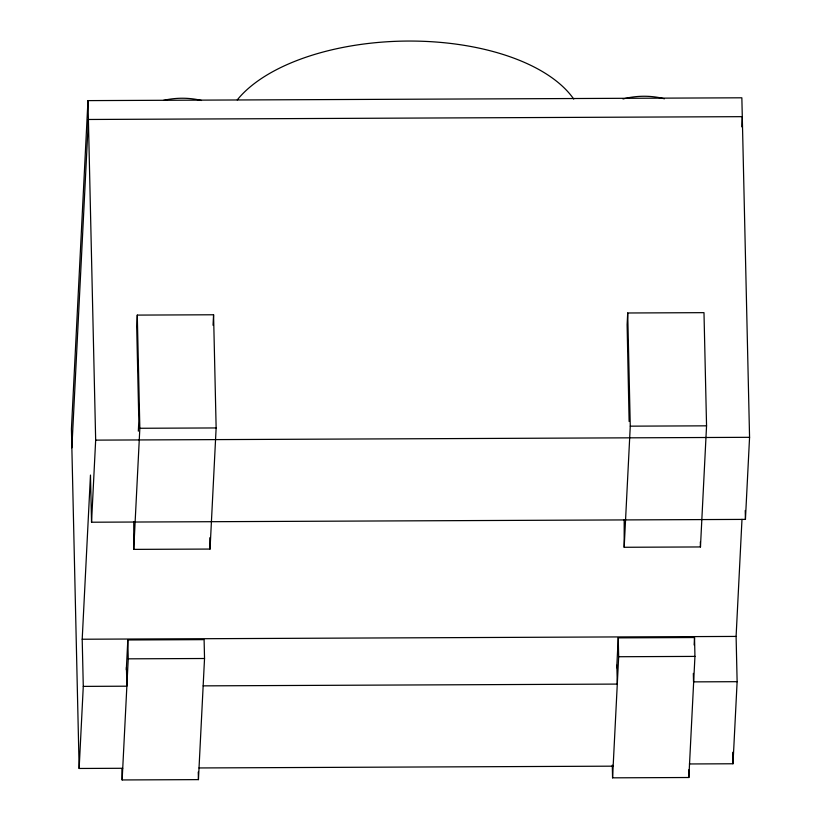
<?xml version="1.0" encoding="UTF-8"?>
<svg xmlns="http://www.w3.org/2000/svg" width="821" height="821" viewBox="0 0 821 821"><rect width="100%" height="100%" fill="white"/><g stroke="black" fill="none" stroke-linecap="round" stroke-linejoin="round"><path stroke-width="1.23" d="M79.144 768.466L83.28 686.387L82.203 639.231L90.474 475.061L91.542 522.218L745.427 519.395L749.563 437.316L741.856 97.802L87.97 100.614L71.437 428.952L79.144 768.466L122.74 768.282M71.868 447.814L88.391 119.476L742.287 116.664L741.774 126.845M91.542 522.218L95.667 440.128L87.97 100.614M133.761 521.817L133.751 549.382L210.043 549.064L216.139 427.946L213.573 314.771L137.281 315.1L136.697 326.768L138.831 421.081L138.328 431.179M126.311 669.864L127.819 639.97L204.101 639.641L204.532 658.504L198.436 779.622L122.144 779.95L121.888 768.507M122.144 779.95L128.24 658.832L127.819 639.97M133.751 549.382L139.847 428.275L137.281 315.1M213.039 325.27L213.573 314.771M624.186 519.714L624.176 547.279L700.457 546.95L706.553 425.832L703.987 312.657L627.706 312.986L627.111 324.664L629.122 421.491M616.735 667.75L618.234 637.866L694.525 637.537L694.946 656.4L688.85 777.508L612.569 777.836L612.281 765.121M612.569 777.836L618.665 656.728L618.234 637.866M624.176 547.279L630.271 426.161L627.706 312.986M694.145 644.998L694.525 637.537M689.394 763.961L732.989 763.766L737.125 681.687L736.098 636.419L741.989 519.334M139.847 428.275L216.139 427.946M630.271 426.161L706.553 425.832M95.667 440.128L749.563 437.316M82.203 639.231L736.098 636.419M128.24 658.832L204.532 658.504M618.665 656.728L694.946 656.4M737.125 681.687L693.529 681.871L693.335 673.384M83.28 686.387L126.865 686.192L126.444 667.329M203.156 685.863L617.289 684.088L616.858 665.226M199.021 767.953L613.154 766.167M745.232 510.477L745.427 519.395M732.732 752.252L732.989 763.766M700.344 541.922L700.457 546.95M688.675 769.882L688.85 777.508M209.786 537.745L210.043 549.064M198.261 771.997L198.436 779.622M163.502 100.378A43.616 21.869 -1.3 0 1 201.504 100.49M623.016 98.972A43.616 21.869 -1.3 0 1 664.415 98.797M237.238 99.916A179.912 90.228 -1.3 0 1 408.848 41.05A179.912 90.228 -1.3 0 1 573.735 99.084"/></g></svg>
